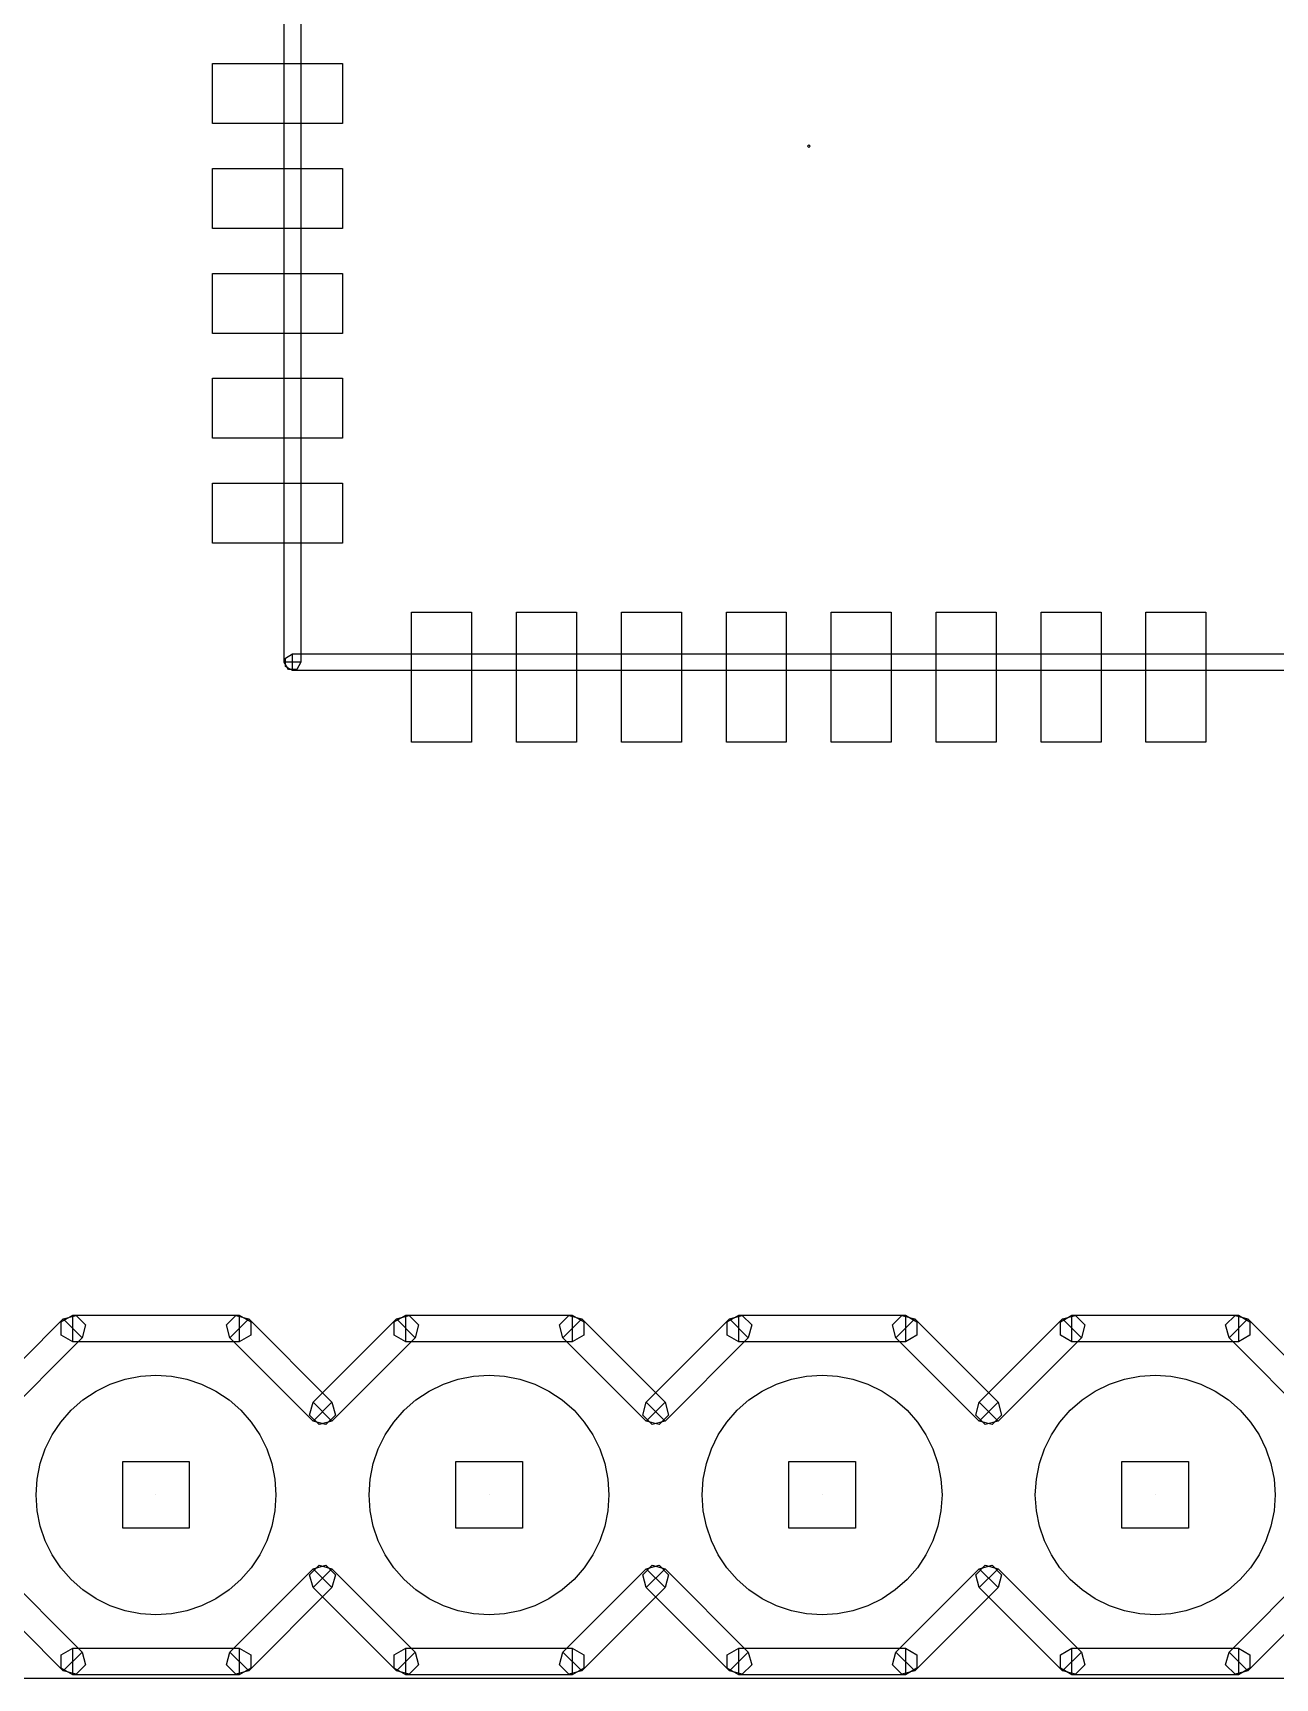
# Model space of a CAD drawing. Extents: x 92.4 to 147.7, y -28.8 to -5.5.
# Drawn here: x 115.81 to 125.28, y -28.83 to -16.28 of the extents above; entities that cross this region are included whole.
import ezdxf

# ---------------------------------------------------------------- set-up
doc = ezdxf.new("R2010")
doc.units = 0
doc.layers.add('LAYER_1', color=7, linetype='CONTINUOUS')

msp = doc.modelspace()

# ---------------------------------------------------------------- linework, layer by layer
at = {"layer": 'LAYER_1', "color": 53}
for points in [[(117.8533, -21.0837), (117.7263, -21.0837), (117.7263, -13.2097), (117.8533, -13.2097), (117.8533, -21.0837)], [(117.7898, -21.1471), (117.7348, -21.1154), (117.7348, -21.0519), (117.7898, -21.0201)], [(117.7898, -21.0201)], [(125.6638, -21.0202), (125.6638, -21.1472), (117.7898, -21.1472), (117.7898, -21.0202), (125.6638, -21.0202)], [(117.7898, -21.0519)], [(117.7263, -21.0837)], [(117.8533, -21.0837), (117.8216, -21.1386), (117.7581, -21.1386), (117.7263, -21.0837)], [(117.7581, -21.0837)], [(117.7898, -21.0836), (117.7898, -21.0836), (117.7898, -21.0836), (117.7898, -21.0836), (117.7898, -21.0836), (117.7898, -21.0836), (117.7898, -21.0836)], [(117.7898, -21.0837)], [(117.7898, -21.0837), (117.7898, -21.0837), (117.7898, -21.0837), (117.7898, -21.0837), (117.7898, -21.0837), (117.7898, -21.0837), (117.7898, -21.0837)], [(115.5502, -26.8705), (115.4065, -26.7268), (116.0415, -26.0918), (116.1852, -26.2355), (115.5502, -26.8705)], [(116.1134, -26.2653), (116.0254, -26.2145), (116.0254, -26.1129), (116.1134, -26.0621)], [(116.0415, -26.0918), (116.1396, -26.0655), (116.2115, -26.1374), (116.1852, -26.2355)], [(116.1134, -26.2653), (116.1134, -26.0621), (117.3834, -26.0621), (117.3834, -26.2653), (116.1134, -26.2653)], [(116.1134, -26.0621)], [(117.3115, -26.2355), (117.2852, -26.1374), (117.3571, -26.0655), (117.4552, -26.0918)], [(117.3115, -26.2355), (117.4552, -26.0918), (118.0902, -26.7268), (117.9465, -26.8705), (117.3115, -26.2355)], [(117.3834, -26.0621), (117.4713, -26.1129), (117.4713, -26.2145), (117.3834, -26.2653)], [(117.4552, -26.0918)], [(118.0902, -26.8705), (117.9465, -26.7268), (118.5815, -26.0918), (118.7252, -26.2355), (118.0902, -26.8705)], [(118.6534, -26.2653), (118.5654, -26.2145), (118.5654, -26.1129), (118.6534, -26.0621)], [(118.5815, -26.0918), (118.6796, -26.0655), (118.7515, -26.1374), (118.7252, -26.2355)], [(118.6534, -26.2653), (118.6534, -26.0621), (119.9234, -26.0621), (119.9234, -26.2653), (118.6534, -26.2653)], [(118.6534, -26.0621)], [(119.8515, -26.2355), (119.8252, -26.1374), (119.8971, -26.0655), (119.9952, -26.0918)], [(120.6302, -26.7268), (120.4865, -26.8705), (119.8515, -26.2355), (119.9952, -26.0918), (120.6302, -26.7268)], [(119.9234, -26.0621), (120.0113, -26.1129), (120.0113, -26.2145), (119.9234, -26.2653)], [(119.9952, -26.0918)], [(120.6302, -26.8705), (120.4865, -26.7268), (121.1215, -26.0918), (121.2652, -26.2355), (120.6302, -26.8705)], [(121.1934, -26.2653), (121.1054, -26.2145), (121.1054, -26.1129), (121.1934, -26.0621)], [(121.1215, -26.0918), (121.2196, -26.0655), (121.2915, -26.1374), (121.2652, -26.2355)], [(121.1934, -26.2653), (121.1934, -26.0621), (122.4634, -26.0621), (122.4634, -26.2653), (121.1934, -26.2653)], [(121.1934, -26.0621)], [(122.3915, -26.2355), (122.3652, -26.1374), (122.4371, -26.0655), (122.5352, -26.0918)], [(123.1702, -26.7268), (123.0265, -26.8705), (122.3915, -26.2355), (122.5352, -26.0918), (123.1702, -26.7268)], [(122.4634, -26.0621), (122.5513, -26.1129), (122.5513, -26.2145), (122.4634, -26.2653)], [(122.5352, -26.0918)], [(123.1702, -26.8705), (123.0265, -26.7268), (123.6615, -26.0918), (123.8052, -26.2355), (123.1702, -26.8705)], [(123.7334, -26.2653), (123.6454, -26.2145), (123.6454, -26.1129), (123.7334, -26.0621)], [(123.6615, -26.0918), (123.7596, -26.0655), (123.8315, -26.1374), (123.8052, -26.2355)], [(123.7334, -26.2653), (123.7334, -26.0621), (125.0034, -26.0621), (125.0034, -26.2653), (123.7334, -26.2653)], [(123.7334, -26.0621)], [(124.9315, -26.2355), (124.9052, -26.1374), (124.9771, -26.0655), (125.0752, -26.0918)], [(124.9315, -26.2355), (125.0752, -26.0918), (125.7102, -26.7268), (125.5665, -26.8705), (124.9315, -26.2355)], [(125.0034, -26.0621), (125.0913, -26.1129), (125.0913, -26.2145), (125.0034, -26.2653)], [(125.0752, -26.0918)], [(116.1133, -26.1636), (116.1133, -26.1637), (116.1133, -26.1637), (116.1133, -26.1637), (116.1134, -26.1637)], [(116.1134, -26.1129)], [(116.1134, -26.1637)], [(116.1134, -26.1637), (116.1134, -26.1637), (116.1134, -26.1637), (116.1134, -26.1637), (116.1134, -26.1637), (116.1134, -26.1637), (116.1134, -26.1637)], [(116.1493, -26.1996)], [(117.3833, -26.1637), (117.3834, -26.1637), (117.3834, -26.1637), (117.3834, -26.1637), (117.3834, -26.1636)], [(117.3834, -26.1637), (117.3834, -26.1637), (117.3834, -26.1637), (117.3834, -26.1637), (117.3834, -26.1637), (117.3834, -26.1637), (117.3834, -26.1637)], [(117.3834, -26.1637)], [(117.3834, -26.2145)], [(117.4193, -26.1278)], [(118.6533, -26.1636), (118.6533, -26.1637), (118.6533, -26.1637), (118.6533, -26.1637), (118.6534, -26.1637)], [(118.6534, -26.1129)], [(118.6534, -26.1637)], [(118.6534, -26.1637), (118.6534, -26.1637), (118.6534, -26.1637), (118.6534, -26.1637), (118.6534, -26.1637), (118.6534, -26.1637), (118.6534, -26.1637)], [(118.6893, -26.1996)], [(119.9233, -26.1637), (119.9234, -26.1637), (119.9234, -26.1637), (119.9234, -26.1637), (119.9234, -26.1636)], [(119.9234, -26.1637), (119.9234, -26.1637), (119.9234, -26.1637), (119.9234, -26.1637), (119.9234, -26.1637), (119.9234, -26.1637), (119.9234, -26.1637)], [(119.9234, -26.2145)], [(119.9593, -26.1278)], [(121.1933, -26.1636), (121.1933, -26.1637), (121.1933, -26.1637), (121.1933, -26.1637), (121.1934, -26.1637)], [(121.1934, -26.1129)], [(121.1934, -26.1637)], [(121.1934, -26.1637), (121.1934, -26.1637), (121.1934, -26.1637), (121.1934, -26.1637), (121.1934, -26.1637), (121.1934, -26.1637), (121.1934, -26.1637)], [(121.2293, -26.1996)], [(122.4633, -26.1637), (122.4634, -26.1637), (122.4634, -26.1637), (122.4634, -26.1637), (122.4634, -26.1636)], [(122.4634, -26.1637), (122.4634, -26.1637), (122.4634, -26.1637), (122.4634, -26.1637), (122.4634, -26.1637), (122.4634, -26.1637), (122.4634, -26.1637)], [(122.4634, -26.2145)], [(122.4993, -26.1278)], [(123.7333, -26.1636), (123.7333, -26.1637), (123.7333, -26.1637), (123.7333, -26.1637), (123.7334, -26.1637)], [(123.7334, -26.1129)], [(123.7334, -26.1637)], [(123.7334, -26.1637), (123.7334, -26.1637), (123.7334, -26.1637), (123.7334, -26.1637), (123.7334, -26.1637), (123.7334, -26.1637), (123.7334, -26.1637)], [(123.7693, -26.1996)], [(125.0033, -26.1637), (125.0034, -26.1637), (125.0034, -26.1637), (125.0034, -26.1637), (125.0034, -26.1636)], [(125.0034, -26.1637), (125.0034, -26.1637), (125.0034, -26.1637), (125.0034, -26.1637), (125.0034, -26.1637), (125.0034, -26.1637), (125.0034, -26.1637)], [(125.0034, -26.1637)], [(125.0034, -26.2145)], [(125.0393, -26.1278)], [(116.1852, -26.2355)], [(117.3834, -26.2653)], [(118.7252, -26.2355)], [(119.9234, -26.2653)], [(121.2652, -26.2355)], [(122.4634, -26.2653)], [(123.8052, -26.2355)], [(125.0034, -26.2653)], [(118.0902, -26.8705), (117.9921, -26.8968), (117.9202, -26.8249), (117.9465, -26.7268)], [(117.9465, -26.7268)], [(118.0902, -26.7268), (118.1165, -26.8249), (118.0446, -26.8968), (117.9465, -26.8705)], [(117.9825, -26.7628)], [(117.9825, -26.8346)], [(118.0184, -26.7987), (118.0184, -26.7986), (118.0184, -26.7986), (118.0184, -26.7986), (118.0183, -26.7986)], [(118.0184, -26.7986), (118.0183, -26.7986), (118.0183, -26.7986), (118.0183, -26.7986), (118.0183, -26.7987)], [(118.0184, -26.7987)], [(120.6302, -26.8705), (120.5321, -26.8968), (120.4602, -26.8249), (120.4865, -26.7268)], [(120.4865, -26.7268)], [(120.6302, -26.7268), (120.6565, -26.8249), (120.5846, -26.8968), (120.4865, -26.8705)], [(120.5225, -26.7628)], [(120.5225, -26.8346)], [(120.5584, -26.7987), (120.5584, -26.7986), (120.5584, -26.7986), (120.5584, -26.7986), (120.5583, -26.7986)], [(120.5584, -26.7986), (120.5583, -26.7986), (120.5583, -26.7986), (120.5583, -26.7986), (120.5583, -26.7987)], [(120.5584, -26.7987)], [(120.5584, -26.7987)], [(123.1702, -26.8705), (123.0721, -26.8968), (123.0002, -26.8249), (123.0265, -26.7268)], [(123.0265, -26.7268)], [(123.1702, -26.7268), (123.1965, -26.8249), (123.1246, -26.8968), (123.0265, -26.8705)], [(123.0625, -26.7628)], [(123.0625, -26.8346)], [(123.0984, -26.7987), (123.0984, -26.7986), (123.0984, -26.7986), (123.0984, -26.7986), (123.0983, -26.7986)], [(123.0984, -26.7986), (123.0983, -26.7986), (123.0983, -26.7986), (123.0983, -26.7986), (123.0983, -26.7987)], [(123.0984, -26.7987)], [(123.0984, -26.7987)], [(117.9465, -26.8705)], [(120.4865, -26.8705)], [(123.0265, -26.8705)], [(117.9465, -28.1405), (117.9202, -28.0424), (117.9921, -27.9705), (118.0902, -27.9968)], [(117.9465, -27.9968), (118.0446, -27.9705), (118.1165, -28.0424), (118.0902, -28.1405)], [(120.4865, -28.1405), (120.4602, -28.0424), (120.5321, -27.9705), (120.6302, -27.9968)], [(120.4865, -27.9968), (120.5846, -27.9705), (120.6565, -28.0424), (120.6302, -28.1405)], [(123.0265, -28.1405), (123.0002, -28.0424), (123.0721, -27.9705), (123.1702, -27.9968)], [(123.0265, -27.9968), (123.1246, -27.9705), (123.1965, -28.0424), (123.1702, -28.1405)], [(116.1852, -28.6318), (116.0415, -28.7755), (115.4065, -28.1405), (115.5502, -27.9968), (116.1852, -28.6318)], [(117.9465, -27.9968), (118.0902, -28.1405), (117.4552, -28.7755), (117.3115, -28.6318), (117.9465, -27.9968)], [(118.7252, -28.6318), (118.5815, -28.7755), (117.9465, -28.1405), (118.0902, -27.9968), (118.7252, -28.6318)], [(118.0183, -28.0687), (118.0184, -28.0687), (118.0184, -28.0687), (118.0184, -28.0687), (118.0184, -28.0686)], [(118.0183, -28.0686), (118.0183, -28.0687), (118.0183, -28.0687), (118.0183, -28.0687), (118.0184, -28.0687)], [(118.0184, -28.0687)], [(118.0543, -28.0328)], [(118.0543, -28.1046)], [(118.0902, -27.9968)], [(119.9952, -28.7755), (119.8515, -28.6318), (120.4865, -27.9968), (120.6302, -28.1405), (119.9952, -28.7755)], [(121.2652, -28.6318), (121.1215, -28.7755), (120.4865, -28.1405), (120.6302, -27.9968), (121.2652, -28.6318)], [(120.5583, -28.0687), (120.5584, -28.0687), (120.5584, -28.0687), (120.5584, -28.0687), (120.5584, -28.0686)], [(120.5583, -28.0686), (120.5583, -28.0687), (120.5583, -28.0687), (120.5583, -28.0687), (120.5584, -28.0687)], [(120.5943, -28.0328)], [(120.5943, -28.1046)], [(120.6302, -27.9968)], [(122.5352, -28.7755), (122.3915, -28.6318), (123.0265, -27.9968), (123.1702, -28.1405), (122.5352, -28.7755)], [(123.8052, -28.6318), (123.6615, -28.7755), (123.0265, -28.1405), (123.1702, -27.9968), (123.8052, -28.6318)], [(123.0983, -28.0687), (123.0984, -28.0687), (123.0984, -28.0687), (123.0984, -28.0687), (123.0984, -28.0686)], [(123.0983, -28.0686), (123.0983, -28.0687), (123.0983, -28.0687), (123.0983, -28.0687), (123.0984, -28.0687)], [(123.1343, -28.0328)], [(123.1343, -28.1046)], [(123.1702, -27.9968)], [(125.5665, -27.9968), (125.7102, -28.1405), (125.0752, -28.7755), (124.9315, -28.6318), (125.5665, -27.9968)], [(118.0902, -28.1405)], [(120.6302, -28.1405)], [(123.1702, -28.1405)], [(116.1134, -28.8053), (116.0254, -28.7545), (116.0254, -28.6529), (116.1134, -28.6021)], [(117.3834, -28.6021), (117.3834, -28.8053), (116.1134, -28.8053), (116.1134, -28.6021), (117.3834, -28.6021)], [(116.1134, -28.6021)], [(117.3834, -28.6021), (117.4713, -28.6529), (117.4713, -28.7545), (117.3834, -28.8053)], [(118.6534, -28.8053), (118.5654, -28.7545), (118.5654, -28.6529), (118.6534, -28.6021)], [(119.9234, -28.6021), (119.9234, -28.8053), (118.6534, -28.8053), (118.6534, -28.6021), (119.9234, -28.6021)], [(118.6534, -28.6021)], [(119.9234, -28.6021), (120.0113, -28.6529), (120.0113, -28.7545), (119.9234, -28.8053)], [(121.1934, -28.8053), (121.1054, -28.7545), (121.1054, -28.6529), (121.1934, -28.6021)], [(122.4634, -28.6021), (122.4634, -28.8053), (121.1934, -28.8053), (121.1934, -28.6021), (122.4634, -28.6021)], [(121.1934, -28.6021)], [(122.4634, -28.6021), (122.5513, -28.6529), (122.5513, -28.7545), (122.4634, -28.8053)], [(123.7334, -28.8053), (123.6454, -28.7545), (123.6454, -28.6529), (123.7334, -28.6021)], [(125.0034, -28.6021), (125.0034, -28.8053), (123.7334, -28.8053), (123.7334, -28.6021), (125.0034, -28.6021)], [(123.7334, -28.6021)], [(125.0034, -28.6021), (125.0913, -28.6529), (125.0913, -28.7545), (125.0034, -28.8053)], [(116.1852, -28.6318), (116.2115, -28.7299), (116.1396, -28.8018), (116.0415, -28.7755)], [(116.1134, -28.7036), (116.1133, -28.7036), (116.1133, -28.7036), (116.1133, -28.7036), (116.1133, -28.7037)], [(116.1134, -28.6529)], [(116.1134, -28.7037), (116.1134, -28.7037), (116.1134, -28.7037), (116.1134, -28.7037), (116.1134, -28.7037), (116.1134, -28.7037), (116.1134, -28.7037)], [(116.1134, -28.7037)], [(117.4552, -28.7755), (117.3571, -28.8018), (117.2852, -28.7299), (117.3115, -28.6318)], [(117.3115, -28.6318)], [(117.3475, -28.6678)], [(117.3834, -28.7037), (117.3834, -28.7036), (117.3834, -28.7036), (117.3834, -28.7036), (117.3833, -28.7036)], [(117.3834, -28.7037)], [(117.3834, -28.7037), (117.3834, -28.7037), (117.3834, -28.7037), (117.3834, -28.7037), (117.3834, -28.7037), (117.3834, -28.7037), (117.3834, -28.7037)], [(118.7252, -28.6318), (118.7515, -28.7299), (118.6796, -28.8018), (118.5815, -28.7755)], [(118.6534, -28.7036), (118.6533, -28.7036), (118.6533, -28.7036), (118.6533, -28.7036), (118.6533, -28.7037)], [(118.6534, -28.6529)], [(118.6534, -28.7037), (118.6534, -28.7037), (118.6534, -28.7037), (118.6534, -28.7037), (118.6534, -28.7037), (118.6534, -28.7037), (118.6534, -28.7037)], [(118.6534, -28.7037)], [(119.9952, -28.7755), (119.8971, -28.8018), (119.8252, -28.7299), (119.8515, -28.6318)], [(119.8515, -28.6318)], [(119.8875, -28.6678)], [(119.9234, -28.7037), (119.9234, -28.7036), (119.9234, -28.7036), (119.9234, -28.7036), (119.9233, -28.7036)], [(119.9234, -28.7037)], [(119.9234, -28.7037), (119.9234, -28.7037), (119.9234, -28.7037), (119.9234, -28.7037), (119.9234, -28.7037), (119.9234, -28.7037), (119.9234, -28.7037)], [(119.9234, -28.7037)], [(121.2652, -28.6318), (121.2915, -28.7299), (121.2196, -28.8018), (121.1215, -28.7755)], [(121.1934, -28.7036), (121.1933, -28.7036), (121.1933, -28.7036), (121.1933, -28.7036), (121.1933, -28.7037)], [(121.1934, -28.6529)], [(121.1934, -28.7037), (121.1934, -28.7037), (121.1934, -28.7037), (121.1934, -28.7037), (121.1934, -28.7037), (121.1934, -28.7037), (121.1934, -28.7037)], [(121.1934, -28.7037)], [(122.5352, -28.7755), (122.4371, -28.8018), (122.3652, -28.7299), (122.3915, -28.6318)], [(122.3915, -28.6318)], [(122.4275, -28.6678)], [(122.4634, -28.7037), (122.4634, -28.7036), (122.4634, -28.7036), (122.4634, -28.7036), (122.4633, -28.7036)], [(122.4634, -28.7037)], [(122.4634, -28.7037), (122.4634, -28.7037), (122.4634, -28.7037), (122.4634, -28.7037), (122.4634, -28.7037), (122.4634, -28.7037), (122.4634, -28.7037)], [(122.4634, -28.7037)], [(123.8052, -28.6318), (123.8315, -28.7299), (123.7596, -28.8018), (123.6615, -28.7755)], [(123.7334, -28.7036), (123.7333, -28.7036), (123.7333, -28.7036), (123.7333, -28.7036), (123.7333, -28.7037)], [(123.7334, -28.6529)], [(123.7334, -28.7037), (123.7334, -28.7037), (123.7334, -28.7037), (123.7334, -28.7037), (123.7334, -28.7037), (123.7334, -28.7037), (123.7334, -28.7037)], [(123.7334, -28.7037)], [(125.0752, -28.7755), (124.9771, -28.8018), (124.9052, -28.7299), (124.9315, -28.6318)], [(124.9315, -28.6318)], [(124.9675, -28.6678)], [(125.0034, -28.7037), (125.0034, -28.7036), (125.0034, -28.7036), (125.0034, -28.7036), (125.0033, -28.7036)], [(125.0034, -28.7037)], [(125.0034, -28.7037), (125.0034, -28.7037), (125.0034, -28.7037), (125.0034, -28.7037), (125.0034, -28.7037), (125.0034, -28.7037), (125.0034, -28.7037)], [(116.0415, -28.7755)], [(116.0775, -28.7396)], [(117.3834, -28.7545)], [(117.3834, -28.8053)], [(118.5815, -28.7755)], [(118.6175, -28.7396)], [(119.9234, -28.7545)], [(119.9234, -28.8053)], [(121.1215, -28.7755)], [(121.1575, -28.7396)], [(122.4634, -28.7545)], [(122.4634, -28.8053)], [(123.6615, -28.7755)], [(123.6975, -28.7396)], [(125.0034, -28.7545)], [(125.0034, -28.8053)]]:
    msp.add_lwpolyline(points, dxfattribs=at)
at = {"layer": 'LAYER_1'}
for points in [[(117.1802, -16.9752), (117.1802, -16.5181), (118.1708, -16.5181), (118.1708, -16.9752), (117.1802, -16.9752)], [(121.7368, -17.1467), (121.7268, -17.1367), (121.7168, -17.1466), (121.7267, -17.1566), (121.7367, -17.1467)], [(117.1802, -17.7752), (117.1802, -17.3181), (118.1708, -17.3181), (118.1708, -17.7752), (117.1802, -17.7752)], [(117.1802, -18.5752), (117.1802, -18.1181), (118.1708, -18.1181), (118.1708, -18.5752), (117.1802, -18.5752)], [(117.1802, -19.3752), (117.1802, -18.9181), (118.1708, -18.9181), (118.1708, -19.3752), (117.1802, -19.3752)], [(117.1802, -20.1752), (117.1802, -19.7181), (118.1708, -19.7181), (118.1708, -20.1752), (117.1802, -20.1752)], [(118.6982, -21.6932), (118.6982, -20.7027), (119.1554, -20.7027), (119.1554, -21.6932), (118.6982, -21.6932)], [(119.4982, -21.6932), (119.4982, -20.7027), (119.9554, -20.7027), (119.9554, -21.6932), (119.4982, -21.6932)], [(120.2982, -21.6932), (120.2982, -20.7027), (120.7554, -20.7027), (120.7554, -21.6932), (120.2982, -21.6932)], [(121.0982, -21.6932), (121.0982, -20.7027), (121.5554, -20.7027), (121.5554, -21.6932), (121.0982, -21.6932)], [(121.8982, -21.6932), (121.8982, -20.7027), (122.3554, -20.7027), (122.3554, -21.6932), (121.8982, -21.6932)], [(122.6982, -21.6932), (122.6982, -20.7027), (123.1554, -20.7027), (123.1554, -21.6932), (122.6982, -21.6932)], [(123.4982, -21.6932), (123.4982, -20.7027), (123.9554, -20.7027), (123.9554, -21.6932), (123.4982, -21.6932)], [(124.2982, -21.6932), (124.2982, -20.7027), (124.7554, -20.7027), (124.7554, -21.6932), (124.2982, -21.6932)], [(117.0024, -27.1796), (117.0024, -27.6877), (116.4944, -27.6877), (116.4944, -27.1796), (117.0024, -27.1796)], [(119.5424, -27.1796), (119.5424, -27.6877), (119.0344, -27.6877), (119.0344, -27.1796), (119.5424, -27.1796)], [(122.0824, -27.1796), (122.0824, -27.6877), (121.5744, -27.6877), (121.5744, -27.1796), (122.0824, -27.1796)], [(124.6224, -27.1796), (124.6224, -27.6877), (124.1144, -27.6877), (124.1144, -27.1796), (124.6224, -27.1796)]]:
    msp.add_lwpolyline(points, close=True, dxfattribs=at)
for points in [[(115.834, -27.4336), (115.842, -27.3125), (115.8656, -27.1951), (115.904, -27.0826), (115.9565, -26.9765), (116.0222, -26.878), (116.1004, -26.7885), (116.1903, -26.7093), (116.2912, -26.6418), (116.4001, -26.5882), (116.5136, -26.5499), (116.6302, -26.5269), (116.7484, -26.5193), (116.8665, -26.5269), (116.9831, -26.5499), (117.0966, -26.5882), (117.2055, -26.6418), (117.3064, -26.7093), (117.3963, -26.7885), (117.4745, -26.878), (117.5402, -26.9765), (117.5927, -27.0826), (117.6311, -27.1951), (117.6547, -27.3126), (117.6627, -27.4337)], [(115.834, -27.4336), (115.842, -27.3125), (115.8656, -27.1951), (115.904, -27.0826), (115.9565, -26.9765), (116.0222, -26.878), (116.1004, -26.7885), (116.1903, -26.7093), (116.2912, -26.6418), (116.4001, -26.5882), (116.5136, -26.5499), (116.6302, -26.5269), (116.7484, -26.5193), (116.8665, -26.5269), (116.9831, -26.5499), (117.0966, -26.5882), (117.2055, -26.6418), (117.3064, -26.7093), (117.3963, -26.7885), (117.4745, -26.878), (117.5402, -26.9765), (117.5927, -27.0826), (117.6311, -27.1951), (117.6547, -27.3126), (117.6627, -27.4337)], [(118.374, -27.4336), (118.382, -27.3125), (118.4056, -27.1951), (118.444, -27.0826), (118.4965, -26.9765), (118.5622, -26.878), (118.6404, -26.7885), (118.7303, -26.7093), (118.8312, -26.6418), (118.9401, -26.5882), (119.0536, -26.5499), (119.1702, -26.5269), (119.2884, -26.5193), (119.4065, -26.5269), (119.5231, -26.5499), (119.6366, -26.5882), (119.7455, -26.6418), (119.8464, -26.7093), (119.9363, -26.7885), (120.0145, -26.878), (120.0802, -26.9765), (120.1327, -27.0826), (120.1711, -27.1951), (120.1947, -27.3126), (120.2027, -27.4337)], [(118.374, -27.4336), (118.382, -27.3125), (118.4056, -27.1951), (118.444, -27.0826), (118.4965, -26.9765), (118.5622, -26.878), (118.6404, -26.7885), (118.7303, -26.7093), (118.8312, -26.6418), (118.9401, -26.5882), (119.0536, -26.5499), (119.1702, -26.5269), (119.2884, -26.5193), (119.4065, -26.5269), (119.5231, -26.5499), (119.6366, -26.5882), (119.7455, -26.6418), (119.8464, -26.7093), (119.9363, -26.7885), (120.0145, -26.878), (120.0802, -26.9765), (120.1327, -27.0826), (120.1711, -27.1951), (120.1947, -27.3126), (120.2027, -27.4337)], [(120.914, -27.4336), (120.922, -27.3125), (120.9456, -27.1951), (120.984, -27.0826), (121.0365, -26.9765), (121.1022, -26.878), (121.1804, -26.7885), (121.2703, -26.7093), (121.3712, -26.6418), (121.4801, -26.5882), (121.5936, -26.5499), (121.7102, -26.5269), (121.8284, -26.5193), (121.9465, -26.5269), (122.0631, -26.5499), (122.1766, -26.5882), (122.2855, -26.6418), (122.3864, -26.7093), (122.4763, -26.7885), (122.5545, -26.878), (122.6202, -26.9765), (122.6727, -27.0826), (122.7111, -27.1951), (122.7347, -27.3126), (122.7427, -27.4337)], [(120.914, -27.4336), (120.922, -27.3125), (120.9456, -27.1951), (120.984, -27.0826), (121.0365, -26.9765), (121.1022, -26.878), (121.1804, -26.7885), (121.2703, -26.7093), (121.3712, -26.6418), (121.4801, -26.5882), (121.5936, -26.5499), (121.7102, -26.5269), (121.8284, -26.5193), (121.9465, -26.5269), (122.0631, -26.5499), (122.1766, -26.5882), (122.2855, -26.6418), (122.3864, -26.7093), (122.4763, -26.7885), (122.5545, -26.878), (122.6202, -26.9765), (122.6727, -27.0826), (122.7111, -27.1951), (122.7347, -27.3126), (122.7427, -27.4337)], [(123.454, -27.4336), (123.462, -27.3125), (123.4856, -27.1951), (123.524, -27.0826), (123.5765, -26.9765), (123.6422, -26.878), (123.7204, -26.7885), (123.8103, -26.7093), (123.9112, -26.6418), (124.0201, -26.5882), (124.1336, -26.5499), (124.2502, -26.5269), (124.3684, -26.5193), (124.4865, -26.5269), (124.6031, -26.5499), (124.7166, -26.5882), (124.8255, -26.6418), (124.9264, -26.7093), (125.0163, -26.7885), (125.0945, -26.878), (125.1602, -26.9765), (125.2127, -27.0826), (125.2511, -27.1951), (125.2747, -27.3126), (125.2827, -27.4337)], [(123.454, -27.4336), (123.462, -27.3125), (123.4856, -27.1951), (123.524, -27.0826), (123.5765, -26.9765), (123.6422, -26.878), (123.7204, -26.7885), (123.8103, -26.7093), (123.9112, -26.6418), (124.0201, -26.5882), (124.1336, -26.5499), (124.2502, -26.5269), (124.3684, -26.5193), (124.4865, -26.5269), (124.6031, -26.5499), (124.7166, -26.5882), (124.8255, -26.6418), (124.9264, -26.7093), (125.0163, -26.7885), (125.0945, -26.878), (125.1602, -26.9765), (125.2127, -27.0826), (125.2511, -27.1951), (125.2747, -27.3126), (125.2827, -27.4337)], [(115.834, -27.4336)], [(117.6627, -27.4337), (117.6547, -27.5548), (117.6311, -27.6722), (117.5927, -27.7847), (117.5402, -27.8908), (117.4745, -27.9893), (117.3963, -28.0788), (117.3064, -28.158), (117.2055, -28.2255), (117.0966, -28.2791), (116.9831, -28.3174), (116.8665, -28.3404), (116.7484, -28.3481), (116.6302, -28.3404), (116.5136, -28.3174), (116.4001, -28.2791), (116.2912, -28.2255), (116.1903, -28.158), (116.1004, -28.0788), (116.0222, -27.9893), (115.9565, -27.8908), (115.904, -27.7847), (115.8656, -27.6722), (115.842, -27.5547), (115.834, -27.4336)], [(115.834, -27.4336)], [(117.6627, -27.4337), (117.6547, -27.5548), (117.6311, -27.6722), (117.5927, -27.7847), (117.5402, -27.8908), (117.4745, -27.9893), (117.3963, -28.0788), (117.3064, -28.158), (117.2055, -28.2255), (117.0966, -28.2791), (116.9831, -28.3174), (116.8665, -28.3404), (116.7484, -28.3481), (116.6302, -28.3404), (116.5136, -28.3174), (116.4001, -28.2791), (116.2912, -28.2255), (116.1903, -28.158), (116.1004, -28.0788), (116.0222, -27.9893), (115.9565, -27.8908), (115.904, -27.7847), (115.8656, -27.6722), (115.842, -27.5547), (115.834, -27.4336)], [(116.2912, -27.4336)], [(116.2912, -27.4336)], [(116.7484, -27.4337), (116.7484, -27.4337), (116.7484, -27.4337), (116.7484, -27.4337), (116.7484, -27.4337), (116.7484, -27.4337), (116.7484, -27.4337)], [(116.7484, -27.4337), (116.7484, -27.4337), (116.7484, -27.4337), (116.7484, -27.4337), (116.7484, -27.4337), (116.7484, -27.4337), (116.7484, -27.4337)], [(116.7484, -27.4337), (116.7484, -27.4337), (116.7484, -27.4337), (116.7484, -27.4337), (116.7484, -27.4337), (116.7484, -27.4337), (116.7484, -27.4337)], [(116.7484, -27.4337), (116.7484, -27.4337), (116.7484, -27.4337), (116.7484, -27.4337), (116.7484, -27.4337), (116.7484, -27.4337), (116.7484, -27.4337)], [(117.6627, -27.4337)], [(117.6627, -27.4337)], [(118.374, -27.4336)], [(120.2027, -27.4337), (120.1947, -27.5548), (120.1711, -27.6722), (120.1327, -27.7847), (120.0802, -27.8908), (120.0145, -27.9893), (119.9363, -28.0788), (119.8464, -28.158), (119.7455, -28.2255), (119.6366, -28.2791), (119.5231, -28.3174), (119.4065, -28.3404), (119.2884, -28.3481), (119.1702, -28.3404), (119.0536, -28.3174), (118.9401, -28.2791), (118.8312, -28.2255), (118.7303, -28.158), (118.6404, -28.0788), (118.5622, -27.9893), (118.4965, -27.8908), (118.444, -27.7847), (118.4056, -27.6722), (118.382, -27.5547), (118.374, -27.4336)], [(118.374, -27.4336)], [(120.2027, -27.4337), (120.1947, -27.5548), (120.1711, -27.6722), (120.1327, -27.7847), (120.0802, -27.8908), (120.0145, -27.9893), (119.9363, -28.0788), (119.8464, -28.158), (119.7455, -28.2255), (119.6366, -28.2791), (119.5231, -28.3174), (119.4065, -28.3404), (119.2884, -28.3481), (119.1702, -28.3404), (119.0536, -28.3174), (118.9401, -28.2791), (118.8312, -28.2255), (118.7303, -28.158), (118.6404, -28.0788), (118.5622, -27.9893), (118.4965, -27.8908), (118.444, -27.7847), (118.4056, -27.6722), (118.382, -27.5547), (118.374, -27.4336)], [(118.8312, -27.4336)], [(118.8312, -27.4336)], [(119.2884, -27.4337), (119.2884, -27.4337), (119.2884, -27.4337), (119.2884, -27.4337), (119.2884, -27.4337), (119.2884, -27.4337), (119.2884, -27.4337)], [(119.2884, -27.4337), (119.2884, -27.4337), (119.2884, -27.4337), (119.2884, -27.4337), (119.2884, -27.4337), (119.2884, -27.4337), (119.2884, -27.4337)], [(119.2884, -27.4337), (119.2884, -27.4337), (119.2884, -27.4337), (119.2884, -27.4337), (119.2884, -27.4337), (119.2884, -27.4337), (119.2884, -27.4337)], [(119.2884, -27.4337), (119.2884, -27.4337), (119.2884, -27.4337), (119.2884, -27.4337), (119.2884, -27.4337), (119.2884, -27.4337), (119.2884, -27.4337)], [(120.2027, -27.4337)], [(120.2027, -27.4337)], [(120.914, -27.4336)], [(122.7427, -27.4337), (122.7347, -27.5548), (122.7111, -27.6722), (122.6727, -27.7847), (122.6202, -27.8908), (122.5545, -27.9893), (122.4763, -28.0788), (122.3864, -28.158), (122.2855, -28.2255), (122.1766, -28.2791), (122.0631, -28.3174), (121.9465, -28.3404), (121.8284, -28.3481), (121.7102, -28.3404), (121.5936, -28.3174), (121.4801, -28.2791), (121.3712, -28.2255), (121.2703, -28.158), (121.1804, -28.0788), (121.1022, -27.9893), (121.0365, -27.8908), (120.984, -27.7847), (120.9456, -27.6722), (120.922, -27.5547), (120.914, -27.4336)], [(120.914, -27.4336)], [(122.7427, -27.4337), (122.7347, -27.5548), (122.7111, -27.6722), (122.6727, -27.7847), (122.6202, -27.8908), (122.5545, -27.9893), (122.4763, -28.0788), (122.3864, -28.158), (122.2855, -28.2255), (122.1766, -28.2791), (122.0631, -28.3174), (121.9465, -28.3404), (121.8284, -28.3481), (121.7102, -28.3404), (121.5936, -28.3174), (121.4801, -28.2791), (121.3712, -28.2255), (121.2703, -28.158), (121.1804, -28.0788), (121.1022, -27.9893), (121.0365, -27.8908), (120.984, -27.7847), (120.9456, -27.6722), (120.922, -27.5547), (120.914, -27.4336)], [(121.3712, -27.4336)], [(121.3712, -27.4336)], [(121.8284, -27.4337), (121.8284, -27.4337), (121.8284, -27.4337), (121.8284, -27.4337), (121.8284, -27.4337), (121.8284, -27.4337), (121.8284, -27.4337)], [(121.8284, -27.4337), (121.8284, -27.4337), (121.8284, -27.4337), (121.8284, -27.4337), (121.8284, -27.4337), (121.8284, -27.4337), (121.8284, -27.4337)], [(121.8284, -27.4337), (121.8284, -27.4337), (121.8284, -27.4337), (121.8284, -27.4337), (121.8284, -27.4337), (121.8284, -27.4337), (121.8284, -27.4337)], [(121.8284, -27.4337), (121.8284, -27.4337), (121.8284, -27.4337), (121.8284, -27.4337), (121.8284, -27.4337), (121.8284, -27.4337), (121.8284, -27.4337)], [(122.7427, -27.4337)], [(122.7427, -27.4337)], [(123.454, -27.4336)], [(125.2827, -27.4337), (125.2747, -27.5548), (125.2511, -27.6722), (125.2127, -27.7847), (125.1602, -27.8908), (125.0945, -27.9893), (125.0163, -28.0788), (124.9264, -28.158), (124.8255, -28.2255), (124.7166, -28.2791), (124.6031, -28.3174), (124.4865, -28.3404), (124.3684, -28.3481), (124.2502, -28.3404), (124.1336, -28.3174), (124.0201, -28.2791), (123.9112, -28.2255), (123.8103, -28.158), (123.7204, -28.0788), (123.6422, -27.9893), (123.5765, -27.8908), (123.524, -27.7847), (123.4856, -27.6722), (123.462, -27.5547), (123.454, -27.4336)], [(123.454, -27.4336)], [(125.2827, -27.4337), (125.2747, -27.5548), (125.2511, -27.6722), (125.2127, -27.7847), (125.1602, -27.8908), (125.0945, -27.9893), (125.0163, -28.0788), (124.9264, -28.158), (124.8255, -28.2255), (124.7166, -28.2791), (124.6031, -28.3174), (124.4865, -28.3404), (124.3684, -28.3481), (124.2502, -28.3404), (124.1336, -28.3174), (124.0201, -28.2791), (123.9112, -28.2255), (123.8103, -28.158), (123.7204, -28.0788), (123.6422, -27.9893), (123.5765, -27.8908), (123.524, -27.7847), (123.4856, -27.6722), (123.462, -27.5547), (123.454, -27.4336)], [(123.9112, -27.4336)], [(123.9112, -27.4336)], [(124.3684, -27.4337), (124.3684, -27.4337), (124.3684, -27.4337), (124.3684, -27.4337), (124.3684, -27.4337), (124.3684, -27.4337), (124.3684, -27.4337)], [(124.3684, -27.4337), (124.3684, -27.4337), (124.3684, -27.4337), (124.3684, -27.4337), (124.3684, -27.4337), (124.3684, -27.4337), (124.3684, -27.4337)], [(124.3684, -27.4337), (124.3684, -27.4337), (124.3684, -27.4337), (124.3684, -27.4337), (124.3684, -27.4337), (124.3684, -27.4337), (124.3684, -27.4337)], [(124.3684, -27.4337), (124.3684, -27.4337), (124.3684, -27.4337), (124.3684, -27.4337), (124.3684, -27.4337), (124.3684, -27.4337), (124.3684, -27.4337)], [(125.2827, -27.4337)], [(125.2827, -27.4337)], [(93.7614, -28.8307), (138.4653, -28.8307)]]:
    msp.add_lwpolyline(points, dxfattribs=at)

doc.saveas('drawing.dxf')
